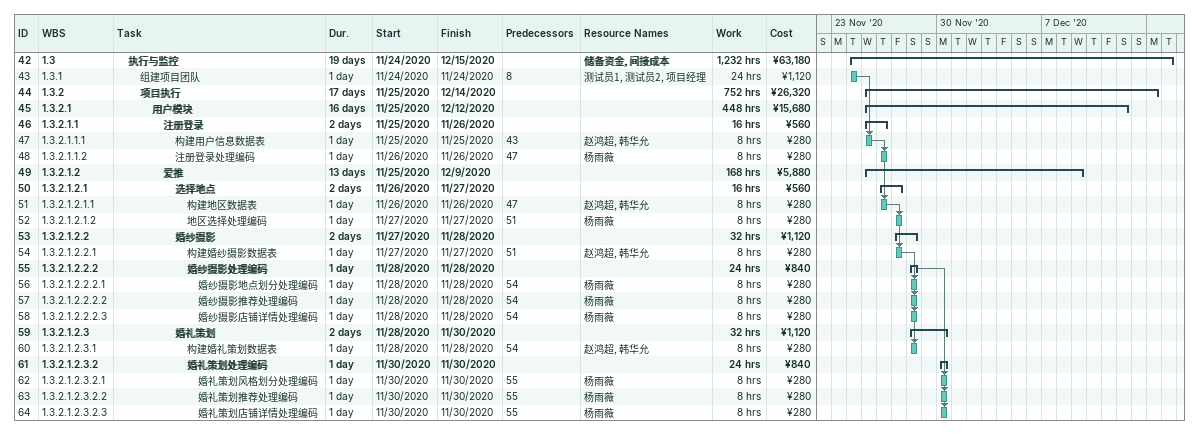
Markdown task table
| ID | WBS | Task | Duration | Start | Finish | Predecessors | Resources | Work (h) | Cost (¥) |
|---|---|---|---|---|---|---|---|---|---|
| 42 | 1.3 | **执行与监控** | 19d | 2020-11-24 | 2020-12-15 |  | 储备资金, 间接成本 | 1232 | 63180 |
| 43 | 1.3.1 | 组建项目团队 | 1d | 2020-11-24 | 2020-11-24 | 8 | 测试员1, 测试员2, 项目经理 | 24 | 1120 |
| 44 | 1.3.2 | **项目执行** | 17d | 2020-11-25 | 2020-12-14 |  |  | 752 | 26320 |
| 45 | 1.3.2.1 | **用户模块** | 16d | 2020-11-25 | 2020-12-12 |  |  | 448 | 15680 |
| 46 | 1.3.2.1.1 | **注册登录** | 2d | 2020-11-25 | 2020-11-26 |  |  | 16 | 560 |
| 47 | 1.3.2.1.1.1 | 构建用户信息数据表 | 1d | 2020-11-25 | 2020-11-25 | 43 | 赵鸿超, 韩华允 | 8 | 280 |
| 48 | 1.3.2.1.1.2 | 注册登录处理编码 | 1d | 2020-11-26 | 2020-11-26 | 47 | 杨雨薇 | 8 | 280 |
| 49 | 1.3.2.1.2 | **爱推** | 13d | 2020-11-25 | 2020-12-09 |  |  | 168 | 5880 |
| 50 | 1.3.2.1.2.1 | **选择地点** | 2d | 2020-11-26 | 2020-11-27 |  |  | 16 | 560 |
| 51 | 1.3.2.1.2.1.1 | 构建地区数据表 | 1d | 2020-11-26 | 2020-11-26 | 47 | 赵鸿超, 韩华允 | 8 | 280 |
| 52 | 1.3.2.1.2.1.2 | 地区选择处理编码 | 1d | 2020-11-27 | 2020-11-27 | 51 | 杨雨薇 | 8 | 280 |
| 53 | 1.3.2.1.2.2 | **婚纱摄影** | 2d | 2020-11-27 | 2020-11-28 |  |  | 32 | 1120 |
| 54 | 1.3.2.1.2.2.1 | 构建婚纱摄影数据表 | 1d | 2020-11-27 | 2020-11-27 | 51 | 赵鸿超, 韩华允 | 8 | 280 |
| 55 | 1.3.2.1.2.2.2 | **婚纱摄影处理编码** | 1d | 2020-11-28 | 2020-11-28 |  |  | 24 | 840 |
| 56 | 1.3.2.1.2.2.2.1 | 婚纱摄影地点划分处理编码 | 1d | 2020-11-28 | 2020-11-28 | 54 | 杨雨薇 | 8 | 280 |
| 57 | 1.3.2.1.2.2.2.2 | 婚纱摄影推荐处理编码 | 1d | 2020-11-28 | 2020-11-28 | 54 | 杨雨薇 | 8 | 280 |
| 58 | 1.3.2.1.2.2.2.3 | 婚纱摄影店铺详情处理编码 | 1d | 2020-11-28 | 2020-11-28 | 54 | 杨雨薇 | 8 | 280 |
| 59 | 1.3.2.1.2.3 | **婚礼策划** | 2d | 2020-11-28 | 2020-11-30 |  |  | 32 | 1120 |
| 60 | 1.3.2.1.2.3.1 | 构建婚礼策划数据表 | 1d | 2020-11-28 | 2020-11-28 | 54 | 赵鸿超, 韩华允 | 8 | 280 |
| 61 | 1.3.2.1.2.3.2 | **婚礼策划处理编码** | 1d | 2020-11-30 | 2020-11-30 |  |  | 24 | 840 |
| 62 | 1.3.2.1.2.3.2.1 | 婚礼策划风格划分处理编码 | 1d | 2020-11-30 | 2020-11-30 | 55 | 杨雨薇 | 8 | 280 |
| 63 | 1.3.2.1.2.3.2.2 | 婚礼策划推荐处理编码 | 1d | 2020-11-30 | 2020-11-30 | 55 | 杨雨薇 | 8 | 280 |
| 64 | 1.3.2.1.2.3.2.3 | 婚礼策划店铺详情处理编码 | 1d | 2020-11-30 | 2020-11-30 | 55 | 杨雨薇 | 8 | 280 |
